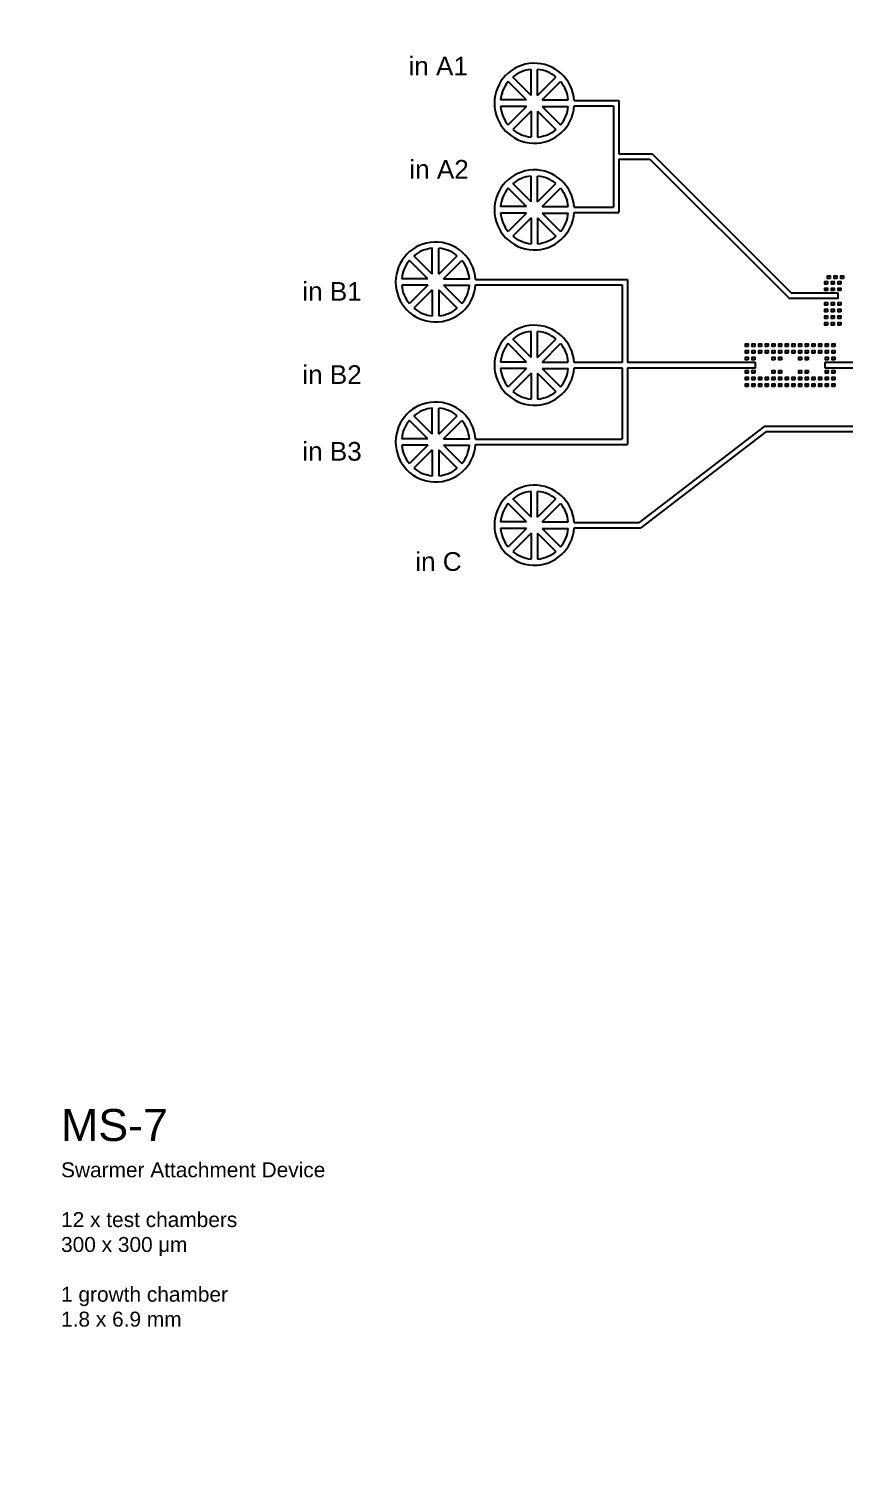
# Model space of a CAD drawing. Header units: millimetres. Extents: x -15719 to 274281, y 25504 to 323346.
# Drawn here: x 42983 to 58276, y 76754 to 103695 of the extents above; entities that cross this region are included whole.
import ezdxf

# ---------------------------------------------------------------- set-up
doc = ezdxf.new("R2010")
doc.units = ezdxf.units.MM
doc.layers.add('CLEAR', color=140, linetype='Continuous')
doc.layers.add('OPAQUE', color=10, linetype='Continuous')
doc.styles.get("Standard").update_dxf_attribs({"font": 'arial.ttf'})

msp = doc.modelspace()

# ---------------------------------------------------------------- linework, layer by layer
at = {"layer": 'CLEAR'}
for p, q in [((53213, 102348), (54048, 102348)), ((53213, 102248), (53948, 102248)), ((53948, 102248), (53948, 100348)), ((54048, 102348), (54048, 101348)), ((54048, 101348), (54673, 101348)), ((54673, 101348), (57287, 98734)), ((54048, 101248), (54048, 100248)), ((54048, 101248), (54632, 101248)), ((54632, 101248), (57246, 98634)), ((53213, 100348), (53948, 100348)), ((53213, 100248), (54048, 100248)), ((51361, 98995), (54211, 98995)), ((51361, 98895), (54111, 98895)), ((54111, 98895), (54111, 97434)), ((54211, 98995), (54211, 97434)), ((58162, 98634), (57246, 98634)), ((58162, 98734), (57287, 98734)), ((58162, 98634), (58162, 98734)), ((54111, 97434), (53213, 97434)), ((53213, 97334), (54111, 97334)), ((54111, 97334), (54111, 95995)), ((56612, 97434), (54211, 97434)), ((54211, 97334), (56612, 97334)), ((54211, 97334), (54211, 95895)), ((56612, 97334), (56612, 97434)), ((58937, 97434), (57912, 97434)), ((57912, 97434), (57912, 97334)), ((57912, 97334), (59312, 97334)), ((56774, 96234), (54429, 94434)), ((59987, 96234), (56774, 96234)), ((51361, 95995), (54111, 95995)), ((56808, 96134), (54463, 94334)), ((60087, 96134), (56808, 96134)), ((51361, 95895), (54211, 95895)), ((53213, 94434), (54429, 94434)), ((53213, 94334), (54463, 94334))]:
    msp.add_line(p, q, dxfattribs=at)
for points in [[(57963, 98903), (57913, 98903), (57913, 98953), (57963, 98953)], [(58013, 99013), (57963, 99013), (57963, 99063), (58013, 99063)], [(58088, 98903), (58038, 98903), (58038, 98953), (58088, 98953)], [(58138, 99013), (58088, 99013), (58088, 99063), (58138, 99063)], [(58213, 98903), (58163, 98903), (58163, 98953), (58213, 98953)], [(58263, 99013), (58213, 99013), (58213, 99063), (58263, 99063)], [(57963, 98783), (57913, 98783), (57913, 98828), (57963, 98828)], [(58088, 98783), (58038, 98783), (58038, 98828), (58088, 98828)], [(58213, 98783), (58163, 98783), (58163, 98828), (58213, 98828)], [(57963, 98513), (57913, 98513), (57913, 98563), (57963, 98563)], [(57963, 98388), (57913, 98388), (57913, 98438), (57963, 98438)], [(58088, 98513), (58038, 98513), (58038, 98563), (58088, 98563)], [(58088, 98388), (58038, 98388), (58038, 98438), (58088, 98438)], [(58213, 98513), (58163, 98513), (58163, 98563), (58213, 98563)], [(58213, 98388), (58163, 98388), (58163, 98438), (58213, 98438)], [(57963, 98263), (57913, 98263), (57913, 98313), (57963, 98313)], [(57963, 98138), (57913, 98138), (57913, 98188), (57963, 98188)], [(58088, 98263), (58038, 98263), (58038, 98313), (58088, 98313)], [(58088, 98138), (58038, 98138), (58038, 98188), (58088, 98188)], [(58213, 98263), (58163, 98263), (58163, 98313), (58213, 98313)], [(58213, 98138), (58163, 98138), (58163, 98188), (58213, 98188)], [(56473, 97733), (56423, 97733), (56423, 97783), (56473, 97783)], [(56473, 97608), (56423, 97608), (56423, 97658), (56473, 97658)], [(56473, 97483), (56423, 97483), (56423, 97533), (56473, 97533)], [(56598, 97733), (56548, 97733), (56548, 97783), (56598, 97783)], [(56598, 97608), (56548, 97608), (56548, 97658), (56598, 97658)], [(56598, 97483), (56548, 97483), (56548, 97533), (56598, 97533)], [(56723, 97733), (56673, 97733), (56673, 97783), (56723, 97783)], [(56723, 97608), (56673, 97608), (56673, 97658), (56723, 97658)], [(56848, 97733), (56798, 97733), (56798, 97783), (56848, 97783)], [(56848, 97608), (56798, 97608), (56798, 97658), (56848, 97658)], [(56973, 97733), (56923, 97733), (56923, 97783), (56973, 97783)], [(56973, 97608), (56923, 97608), (56923, 97658), (56973, 97658)], [(56973, 97483), (56923, 97483), (56923, 97533), (56973, 97533)], [(57098, 97733), (57048, 97733), (57048, 97783), (57098, 97783)], [(57098, 97608), (57048, 97608), (57048, 97658), (57098, 97658)], [(57098, 97483), (57048, 97483), (57048, 97533), (57098, 97533)], [(57223, 97733), (57173, 97733), (57173, 97783), (57223, 97783)], [(57223, 97608), (57173, 97608), (57173, 97658), (57223, 97658)], [(57348, 97733), (57298, 97733), (57298, 97783), (57348, 97783)], [(57348, 97608), (57298, 97608), (57298, 97658), (57348, 97658)], [(57473, 97733), (57423, 97733), (57423, 97783), (57473, 97783)], [(57473, 97608), (57423, 97608), (57423, 97658), (57473, 97658)], [(57473, 97483), (57423, 97483), (57423, 97533), (57473, 97533)], [(57598, 97733), (57548, 97733), (57548, 97783), (57598, 97783)], [(57598, 97608), (57548, 97608), (57548, 97658), (57598, 97658)], [(57598, 97483), (57548, 97483), (57548, 97533), (57598, 97533)], [(57723, 97733), (57673, 97733), (57673, 97783), (57723, 97783)], [(57723, 97608), (57673, 97608), (57673, 97658), (57723, 97658)], [(57848, 97733), (57798, 97733), (57798, 97783), (57848, 97783)], [(57848, 97608), (57798, 97608), (57798, 97658), (57848, 97658)], [(57973, 97733), (57923, 97733), (57923, 97783), (57973, 97783)], [(57973, 97608), (57923, 97608), (57923, 97658), (57973, 97658)], [(57973, 97483), (57923, 97483), (57923, 97533), (57973, 97533)], [(58098, 97733), (58048, 97733), (58048, 97783), (58098, 97783)], [(58098, 97608), (58048, 97608), (58048, 97658), (58098, 97658)], [(58098, 97483), (58048, 97483), (58048, 97533), (58098, 97533)], [(56473, 97233), (56423, 97233), (56423, 97283), (56473, 97283)], [(56598, 97233), (56548, 97233), (56548, 97283), (56598, 97283)], [(56973, 97233), (56923, 97233), (56923, 97283), (56973, 97283)], [(57098, 97233), (57048, 97233), (57048, 97283), (57098, 97283)], [(57473, 97233), (57423, 97233), (57423, 97283), (57473, 97283)], [(57598, 97233), (57548, 97233), (57548, 97283), (57598, 97283)], [(57973, 97233), (57923, 97233), (57923, 97283), (57973, 97283)], [(58098, 97233), (58048, 97233), (58048, 97283), (58098, 97283)], [(56473, 97108), (56423, 97108), (56423, 97158), (56473, 97158)], [(56473, 96983), (56423, 96983), (56423, 97033), (56473, 97033)], [(56598, 97108), (56548, 97108), (56548, 97158), (56598, 97158)], [(56598, 96983), (56548, 96983), (56548, 97033), (56598, 97033)], [(56723, 97108), (56673, 97108), (56673, 97158), (56723, 97158)], [(56723, 96983), (56673, 96983), (56673, 97033), (56723, 97033)], [(56848, 97108), (56798, 97108), (56798, 97158), (56848, 97158)], [(56848, 96983), (56798, 96983), (56798, 97033), (56848, 97033)], [(56973, 97108), (56923, 97108), (56923, 97158), (56973, 97158)], [(56973, 96983), (56923, 96983), (56923, 97033), (56973, 97033)], [(57098, 97108), (57048, 97108), (57048, 97158), (57098, 97158)], [(57098, 96983), (57048, 96983), (57048, 97033), (57098, 97033)], [(57223, 97108), (57173, 97108), (57173, 97158), (57223, 97158)], [(57223, 96983), (57173, 96983), (57173, 97033), (57223, 97033)], [(57348, 97108), (57298, 97108), (57298, 97158), (57348, 97158)], [(57348, 96983), (57298, 96983), (57298, 97033), (57348, 97033)], [(57473, 97108), (57423, 97108), (57423, 97158), (57473, 97158)], [(57473, 96983), (57423, 96983), (57423, 97033), (57473, 97033)], [(57598, 97108), (57548, 97108), (57548, 97158), (57598, 97158)], [(57598, 96983), (57548, 96983), (57548, 97033), (57598, 97033)], [(57723, 97108), (57673, 97108), (57673, 97158), (57723, 97158)], [(57723, 96983), (57673, 96983), (57673, 97033), (57723, 97033)], [(57848, 97108), (57798, 97108), (57798, 97158), (57848, 97158)], [(57848, 96983), (57798, 96983), (57798, 97033), (57848, 97033)], [(57973, 97108), (57923, 97108), (57923, 97158), (57973, 97158)], [(57973, 96983), (57923, 96983), (57923, 97033), (57973, 97033)], [(58098, 97108), (58048, 97108), (58048, 97158), (58098, 97158)], [(58098, 96983), (58048, 96983), (58048, 97033), (58098, 97033)]]:
    msp.add_lwpolyline(points, close=True, dxfattribs=at)
for centre in [(52465, 102298), (52465, 100298), (50613, 98945), (52465, 97384), (50613, 95945), (52465, 94384)]:
    msp.add_arc(centre, 750, 3.8226, 356.1774, dxfattribs=at)
at = {"layer": 'OPAQUE'}
for p, q in [((52403, 102446), (52403, 102932)), ((52526, 102446), (52526, 102932)), ((52317, 102359), (51972, 102703)), ((52403, 102446), (52059, 102790)), ((52526, 102446), (52870, 102790)), ((52613, 102359), (52957, 102703)), ((52317, 102359), (51830, 102359)), ((52317, 102236), (51830, 102236)), ((52317, 102236), (51972, 101892)), ((52403, 102150), (52059, 101806)), ((52403, 102150), (52403, 101663)), ((52526, 102150), (52526, 101663)), ((52526, 102150), (52870, 101806)), ((52613, 102359), (53099, 102359)), ((52613, 102236), (53099, 102236)), ((52613, 102236), (52957, 101892)), ((52403, 100446), (52059, 100790)), ((52403, 100446), (52403, 100932)), ((52526, 100446), (52526, 100932)), ((52526, 100446), (52870, 100790)), ((52317, 100359), (51972, 100703)), ((52613, 100359), (52957, 100703)), ((52317, 100359), (51830, 100359)), ((52317, 100236), (51830, 100236)), ((52317, 100236), (51972, 99892)), ((52613, 100359), (53099, 100359)), ((52613, 100236), (53099, 100236)), ((52613, 100236), (52957, 99892)), ((52403, 100150), (52059, 99806)), ((52403, 100150), (52403, 99663)), ((52526, 100150), (52526, 99663)), ((52526, 100150), (52870, 99806)), ((50551, 99093), (50207, 99437)), ((50551, 99093), (50551, 99580)), ((50674, 99093), (50674, 99580)), ((50674, 99093), (51018, 99437)), ((50465, 99006), (50120, 99350)), ((50760, 99006), (51105, 99350)), ((50465, 99006), (49978, 99006)), ((50465, 98884), (49978, 98884)), ((50465, 98884), (50120, 98540)), ((50760, 99006), (51247, 99006)), ((50760, 98884), (51247, 98884)), ((50760, 98884), (51105, 98540)), ((50551, 98797), (50207, 98453)), ((50551, 98797), (50551, 98310)), ((50674, 98797), (50674, 98310)), ((50674, 98797), (51018, 98453)), ((52403, 97532), (52059, 97876)), ((52403, 97532), (52403, 98018)), ((52526, 97532), (52526, 98018)), ((52526, 97532), (52870, 97876)), ((52317, 97445), (51972, 97789)), ((52613, 97445), (52957, 97789)), ((52317, 97445), (51830, 97445)), ((52317, 97322), (51830, 97322)), ((52317, 97322), (51972, 96978)), ((52613, 97445), (53099, 97445)), ((52613, 97322), (53099, 97322)), ((52613, 97322), (52957, 96978)), ((52403, 97236), (52059, 96892)), ((52403, 97236), (52403, 96749)), ((52526, 97236), (52526, 96749)), ((52526, 97236), (52870, 96892)), ((50551, 96093), (50551, 96580)), ((50674, 96093), (50674, 96580)), ((50465, 96006), (50120, 96350)), ((50551, 96093), (50207, 96437)), ((50674, 96093), (51018, 96437)), ((50760, 96006), (51105, 96350)), ((50465, 96006), (49978, 96006)), ((50760, 96006), (51247, 96006)), ((50465, 95884), (49978, 95884)), ((50465, 95884), (50120, 95540)), ((50551, 95797), (50207, 95453)), ((50551, 95797), (50551, 95310)), ((50674, 95797), (50674, 95310)), ((50674, 95797), (51018, 95453)), ((50760, 95884), (51247, 95884)), ((50760, 95884), (51105, 95540)), ((52403, 94532), (52059, 94876)), ((52403, 94532), (52403, 95018)), ((52526, 94532), (52526, 95018)), ((52526, 94532), (52870, 94876)), ((52317, 94445), (51972, 94789)), ((52613, 94445), (52957, 94789)), ((52317, 94445), (51830, 94445)), ((52317, 94322), (51830, 94322)), ((52317, 94322), (51972, 93978)), ((52613, 94445), (53099, 94445)), ((52613, 94322), (53099, 94322)), ((52613, 94322), (52957, 93978)), ((52403, 94236), (52059, 93892)), ((52403, 94236), (52403, 93749)), ((52526, 94236), (52526, 93749)), ((52526, 94236), (52870, 93892))]:
    msp.add_line(p, q, dxfattribs=at)
msp.add_circle((64112, 76504), 51000, dxfattribs=at)
for centre, start, end in [((52465, 102298), 95.5177, 129.4823), ((52465, 102298), 50.5177, 84.4823), ((52465, 102298), 140.5177, 174.4823), ((52465, 102298), 5.5177, 39.4823), ((52465, 102298), 185.5177, 219.4823), ((52465, 102298), 320.5177, 354.4823), ((52465, 102298), 230.5177, 264.4823), ((52465, 102298), 275.5177, 309.4823), ((52465, 100298), 95.5177, 129.4823), ((52465, 100298), 50.5177, 84.4823), ((52465, 100298), 140.5177, 174.4823), ((52465, 100298), 5.5177, 39.4823), ((52465, 100298), 185.5177, 219.4823), ((52465, 100298), 320.5177, 354.4823), ((52465, 100298), 230.5177, 264.4823), ((52465, 100298), 275.5177, 309.4823), ((50613, 98945), 95.5177, 129.4823), ((50613, 98945), 50.5177, 84.4823), ((50613, 98945), 140.5177, 174.4823), ((50613, 98945), 5.5177, 39.4823), ((50613, 98945), 185.5177, 219.4823), ((50613, 98945), 320.5177, 354.4823), ((50613, 98945), 230.5177, 264.4823), ((50613, 98945), 275.5177, 309.4823), ((52465, 97384), 95.5177, 129.4823), ((52465, 97384), 50.5177, 84.4823), ((52465, 97384), 140.5177, 174.4823), ((52465, 97384), 5.5177, 39.4823), ((52465, 97384), 185.5177, 219.4823), ((52465, 97384), 320.5177, 354.4823), ((52465, 97384), 230.5177, 264.4823), ((52465, 97384), 275.5177, 309.4823), ((50613, 95945), 95.5177, 129.4823), ((50613, 95945), 50.5177, 84.4823), ((50613, 95945), 140.5177, 174.4823), ((50613, 95945), 5.5177, 39.4823), ((50613, 95945), 185.5177, 219.4823), ((50613, 95945), 320.5177, 354.4823), ((50613, 95945), 230.5177, 264.4823), ((50613, 95945), 275.5177, 309.4823), ((52465, 94384), 95.5177, 129.4823), ((52465, 94384), 50.5177, 84.4823), ((52465, 94384), 140.5177, 174.4823), ((52465, 94384), 5.5177, 39.4823), ((52465, 94384), 185.5177, 219.4823), ((52465, 94384), 320.5177, 354.4823), ((52465, 94384), 230.5177, 264.4823), ((52465, 94384), 275.5177, 309.4823)]:
    msp.add_arc(centre, 638, start, end, dxfattribs=at)

# ---------------------------------------------------------------- texts
at = {"layer": 'CLEAR', "attachment_point": 1}
for s, width, heights, insert, char_height in [('in A1', 1234.99, [2.274e-13], (50104, 103169), 350), ('in A2', 1385.64, [0], (50120, 101234), 350), ('in B1', 1362.46, [0], (48113, 98945), 350), ('in B2', 1431.99, [0], (48113, 97384), 350), ('in B3', 1748.72, [0], (48113, 95945), 350), ('in C', 1155.83, [0], (50231, 93878), 350), ('{\\H2.1429x;MS-7\\H0.83333x;\\P}Swarmer Attachment Device\\P\\P12 x test chambers\\P300 x 300 {\\fSymbol|b0|i0|c2|p18;m}m\\P\\P1 growth chamber\\P1.8 x 6.9 mm', 6473.16, [4737], (43589, 83435), 280)]:
    msp.add_mtext_dynamic_manual_height_columns(s, width=width, gutter_width=12.5, heights=heights, dxfattribs=dict(at, insert=insert, char_height=char_height))

doc.saveas('drawing.dxf')
